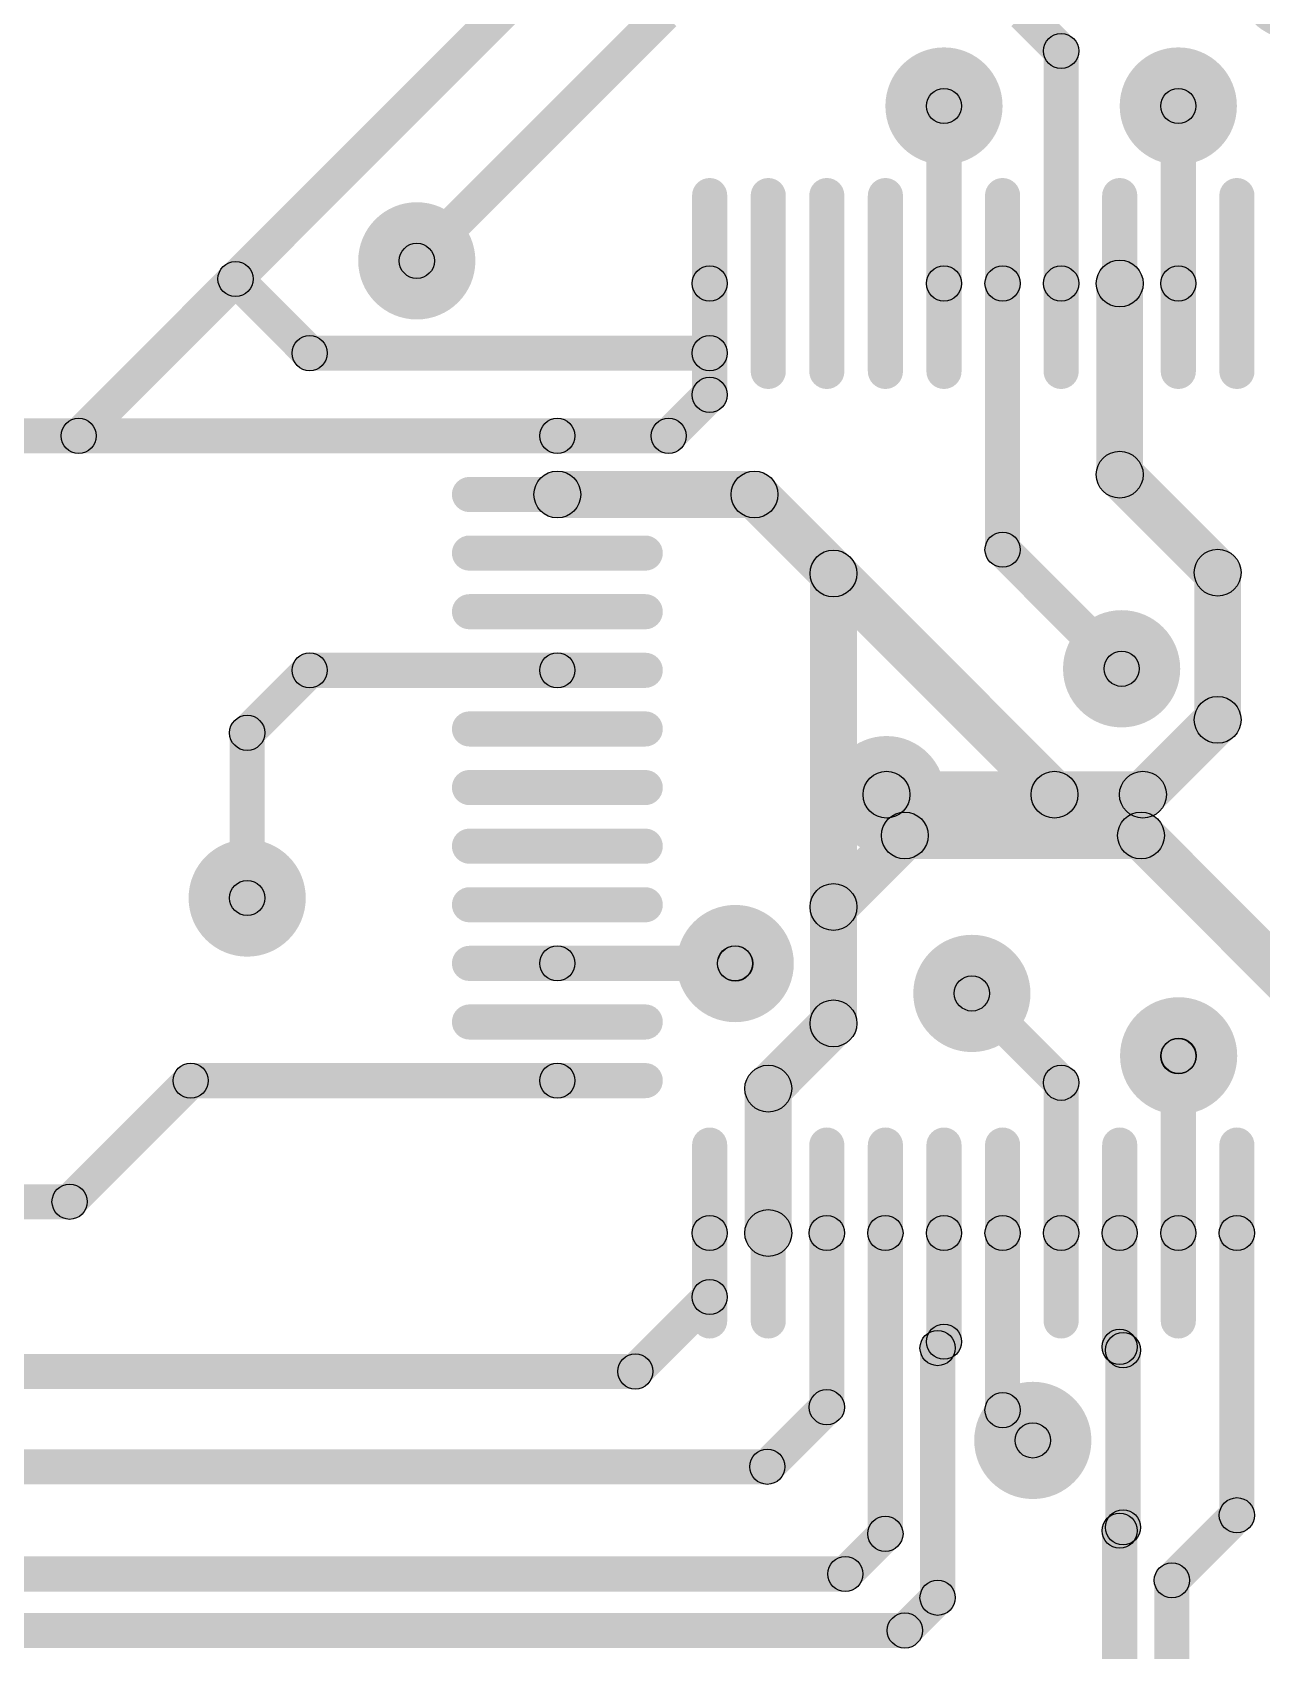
# Model space of a CAD drawing. Header units: millimetres. Extents: x 0 to 3.58, y 0 to 2.95.
# Drawn here: x 1.664 to 2.077, y 1.224 to 1.767 of the extents above; entities that cross this region are included whole.
import ezdxf

# ---------------------------------------------------------------- set-up
doc = ezdxf.new("R2010")
doc.units = ezdxf.units.MM
doc.header["$MEASUREMENT"] = 0
doc.layers.add('BottomLayer', color=5, linetype='Continuous')
doc.layers.add('ViaHoleLayer', color=16, linetype='Continuous')

# ---------------------------------------------------------------- blocks, each defined once
blk = doc.blocks.new('LQFP_48_N_B_53')
at = {"layer": 'BottomLayer'}
h = blk.add_hatch(color=5, dxfattribs=at)
edge = h.paths.add_edge_path()
edge.add_arc((-0.10827, 0.12992), 0.00591, 180, 360)
edge.add_line((-0.10236, 0.12992), (-0.10236, 0.18898))
edge.add_arc((-0.10827, 0.18898), 0.00591, 0, 180)
edge.add_line((-0.11417, 0.18898), (-0.11417, 0.12992))
h = blk.add_hatch(color=5, dxfattribs=at)
edge = h.paths.add_edge_path()
edge.add_arc((-0.08858, 0.12992), 0.00591, 180, 360)
edge.add_line((-0.08268, 0.12992), (-0.08268, 0.18898))
edge.add_arc((-0.08858, 0.18898), 0.00591, 0, 180)
edge.add_line((-0.09449, 0.18898), (-0.09449, 0.12992))
h = blk.add_hatch(color=5, dxfattribs=at)
edge = h.paths.add_edge_path()
edge.add_arc((-0.0689, 0.12992), 0.00591, 180, 360)
edge.add_line((-0.06299, 0.12992), (-0.06299, 0.18898))
edge.add_arc((-0.0689, 0.18898), 0.00591, 0, 180)
edge.add_line((-0.0748, 0.18898), (-0.0748, 0.12992))
h = blk.add_hatch(color=5, dxfattribs=at)
edge = h.paths.add_edge_path()
edge.add_arc((-0.04921, 0.12992), 0.00591, 180, 360)
edge.add_line((-0.04331, 0.12992), (-0.04331, 0.18898))
edge.add_arc((-0.04921, 0.18898), 0.00591, 0, 180)
edge.add_line((-0.05512, 0.18898), (-0.05512, 0.12992))
h = blk.add_hatch(color=5, dxfattribs=at)
edge = h.paths.add_edge_path()
edge.add_arc((-0.02953, 0.12992), 0.00591, 180, 360)
edge.add_line((-0.02362, 0.12992), (-0.02362, 0.18898))
edge.add_arc((-0.02953, 0.18898), 0.00591, 0, 180)
edge.add_line((-0.03543, 0.18898), (-0.03543, 0.12992))
h = blk.add_hatch(color=5, dxfattribs=at)
edge = h.paths.add_edge_path()
edge.add_arc((-0.00984, 0.12992), 0.00591, 180, 360)
edge.add_line((-0.00394, 0.12992), (-0.00394, 0.18898))
edge.add_arc((-0.00984, 0.18898), 0.00591, 0, 180)
edge.add_line((-0.01575, 0.18898), (-0.01575, 0.12992))
h = blk.add_hatch(color=5, dxfattribs=at)
edge = h.paths.add_edge_path()
edge.add_arc((0.00984, 0.12992), 0.00591, 180, 360)
edge.add_line((0.01575, 0.12992), (0.01575, 0.18898))
edge.add_arc((0.00984, 0.18898), 0.00591, 0, 180)
edge.add_line((0.00394, 0.18898), (0.00394, 0.12992))
h = blk.add_hatch(color=5, dxfattribs=at)
edge = h.paths.add_edge_path()
edge.add_arc((0.02953, 0.12992), 0.00591, 180, 360)
edge.add_line((0.03543, 0.12992), (0.03543, 0.18898))
edge.add_arc((0.02953, 0.18898), 0.00591, 0, 180)
edge.add_line((0.02362, 0.18898), (0.02362, 0.12992))
h = blk.add_hatch(color=5, dxfattribs=at)
edge = h.paths.add_edge_path()
edge.add_arc((0.04921, 0.12992), 0.00591, 180, 360)
edge.add_line((0.05512, 0.12992), (0.05512, 0.18898))
edge.add_arc((0.04921, 0.18898), 0.00591, 0, 180)
edge.add_line((0.04331, 0.18898), (0.04331, 0.12992))
h = blk.add_hatch(color=5, dxfattribs=at)
edge = h.paths.add_edge_path()
edge.add_arc((0.0689, 0.12992), 0.00591, 180, 360)
edge.add_line((0.0748, 0.12992), (0.0748, 0.18898))
edge.add_arc((0.0689, 0.18898), 0.00591, 0, 180)
edge.add_line((0.06299, 0.18898), (0.06299, 0.12992))
h = blk.add_hatch(color=5, dxfattribs=at)
edge = h.paths.add_edge_path()
edge.add_arc((0.08858, 0.12992), 0.00591, 180, 360)
edge.add_line((0.09449, 0.12992), (0.09449, 0.18898))
edge.add_arc((0.08858, 0.18898), 0.00591, 0, 180)
edge.add_line((0.08268, 0.18898), (0.08268, 0.12992))
h = blk.add_hatch(color=5, dxfattribs=at)
edge = h.paths.add_edge_path()
edge.add_arc((0.10827, 0.12992), 0.00591, 180, 360)
edge.add_line((0.11417, 0.12992), (0.11417, 0.18898))
edge.add_arc((0.10827, 0.18898), 0.00591, 0, 180)
edge.add_line((0.10236, 0.18898), (0.10236, 0.12992))
h = blk.add_hatch(color=5, dxfattribs=at)
edge = h.paths.add_edge_path()
edge.add_arc((-0.18897, 0.10827), 0.00591, 90, 270)
edge.add_line((-0.18897, 0.10236), (-0.12992, 0.10236))
edge.add_arc((-0.12992, 0.10827), 0.00591, 270, 450)
edge.add_line((-0.12992, 0.11417), (-0.18897, 0.11417))
h = blk.add_hatch(color=5, dxfattribs=at)
edge = h.paths.add_edge_path()
edge.add_arc((0.12992, 0.10827), 0.00591, 90, 270)
edge.add_line((0.12992, 0.10236), (0.18898, 0.10236))
edge.add_arc((0.18898, 0.10827), 0.00591, 270, 450)
edge.add_line((0.18898, 0.11417), (0.12992, 0.11417))
h = blk.add_hatch(color=5, dxfattribs=at)
edge = h.paths.add_edge_path()
edge.add_arc((-0.18897, 0.08858), 0.00591, 90, 270)
edge.add_line((-0.18897, 0.08268), (-0.12992, 0.08268))
edge.add_arc((-0.12992, 0.08858), 0.00591, 270, 450)
edge.add_line((-0.12992, 0.09449), (-0.18897, 0.09449))
h = blk.add_hatch(color=5, dxfattribs=at)
edge = h.paths.add_edge_path()
edge.add_arc((0.12992, 0.08858), 0.00591, 90, 270)
edge.add_line((0.12992, 0.08268), (0.18898, 0.08268))
edge.add_arc((0.18898, 0.08858), 0.00591, 270, 450)
edge.add_line((0.18898, 0.09449), (0.12992, 0.09449))
h = blk.add_hatch(color=5, dxfattribs=at)
edge = h.paths.add_edge_path()
edge.add_arc((-0.18897, 0.0689), 0.00591, 90, 270)
edge.add_line((-0.18897, 0.06299), (-0.12992, 0.06299))
edge.add_arc((-0.12992, 0.0689), 0.00591, 270, 450)
edge.add_line((-0.12992, 0.0748), (-0.18897, 0.0748))
h = blk.add_hatch(color=5, dxfattribs=at)
edge = h.paths.add_edge_path()
edge.add_arc((0.12992, 0.0689), 0.00591, 90, 270)
edge.add_line((0.12992, 0.06299), (0.18898, 0.06299))
edge.add_arc((0.18898, 0.0689), 0.00591, 270, 450)
edge.add_line((0.18898, 0.0748), (0.12992, 0.0748))
h = blk.add_hatch(color=5, dxfattribs=at)
edge = h.paths.add_edge_path()
edge.add_arc((-0.18897, 0.04921), 0.00591, 90, 270)
edge.add_line((-0.18897, 0.04331), (-0.12992, 0.04331))
edge.add_arc((-0.12992, 0.04921), 0.00591, 270, 450)
edge.add_line((-0.12992, 0.05512), (-0.18897, 0.05512))
h = blk.add_hatch(color=5, dxfattribs=at)
edge = h.paths.add_edge_path()
edge.add_arc((0.12992, 0.04921), 0.00591, 90, 270)
edge.add_line((0.12992, 0.04331), (0.18898, 0.04331))
edge.add_arc((0.18898, 0.04921), 0.00591, 270, 450)
edge.add_line((0.18898, 0.05512), (0.12992, 0.05512))
h = blk.add_hatch(color=5, dxfattribs=at)
edge = h.paths.add_edge_path()
edge.add_arc((-0.18897, 0.02953), 0.00591, 90, 270)
edge.add_line((-0.18897, 0.02362), (-0.12992, 0.02362))
edge.add_arc((-0.12992, 0.02953), 0.00591, 270, 450)
edge.add_line((-0.12992, 0.03543), (-0.18897, 0.03543))
h = blk.add_hatch(color=5, dxfattribs=at)
edge = h.paths.add_edge_path()
edge.add_arc((0.12992, 0.02953), 0.00591, 90, 270)
edge.add_line((0.12992, 0.02362), (0.18898, 0.02362))
edge.add_arc((0.18898, 0.02953), 0.00591, 270, 450)
edge.add_line((0.18898, 0.03543), (0.12992, 0.03543))
h = blk.add_hatch(color=5, dxfattribs=at)
edge = h.paths.add_edge_path()
edge.add_arc((-0.18897, 0.00984), 0.00591, 90, 270)
edge.add_line((-0.18897, 0.00394), (-0.12992, 0.00394))
edge.add_arc((-0.12992, 0.00984), 0.00591, 270, 450)
edge.add_line((-0.12992, 0.01575), (-0.18897, 0.01575))
h = blk.add_hatch(color=5, dxfattribs=at)
edge = h.paths.add_edge_path()
edge.add_arc((0.12992, 0.00984), 0.00591, 90, 270)
edge.add_line((0.12992, 0.00394), (0.18898, 0.00394))
edge.add_arc((0.18898, 0.00984), 0.00591, 270, 450)
edge.add_line((0.18898, 0.01575), (0.12992, 0.01575))
h = blk.add_hatch(color=5, dxfattribs=at)
edge = h.paths.add_edge_path()
edge.add_arc((-0.18897, -0.00984), 0.00591, 90, 270)
edge.add_line((-0.18897, -0.01575), (-0.12992, -0.01575))
edge.add_arc((-0.12992, -0.00984), 0.00591, 270, 450)
edge.add_line((-0.12992, -0.00394), (-0.18897, -0.00394))
h = blk.add_hatch(color=5, dxfattribs=at)
edge = h.paths.add_edge_path()
edge.add_arc((0.12992, -0.00984), 0.00591, 90, 270)
edge.add_line((0.12992, -0.01575), (0.18898, -0.01575))
edge.add_arc((0.18898, -0.00984), 0.00591, 270, 450)
edge.add_line((0.18898, -0.00394), (0.12992, -0.00394))
h = blk.add_hatch(color=5, dxfattribs=at)
edge = h.paths.add_edge_path()
edge.add_arc((-0.18897, -0.02953), 0.00591, 90, 270)
edge.add_line((-0.18897, -0.03543), (-0.12992, -0.03543))
edge.add_arc((-0.12992, -0.02953), 0.00591, 270, 450)
edge.add_line((-0.12992, -0.02362), (-0.18897, -0.02362))
h = blk.add_hatch(color=5, dxfattribs=at)
edge = h.paths.add_edge_path()
edge.add_arc((0.12992, -0.02953), 0.00591, 90, 270)
edge.add_line((0.12992, -0.03543), (0.18898, -0.03543))
edge.add_arc((0.18898, -0.02953), 0.00591, 270, 450)
edge.add_line((0.18898, -0.02362), (0.12992, -0.02362))
h = blk.add_hatch(color=5, dxfattribs=at)
edge = h.paths.add_edge_path()
edge.add_arc((-0.18897, -0.04921), 0.00591, 90, 270)
edge.add_line((-0.18897, -0.05512), (-0.12992, -0.05512))
edge.add_arc((-0.12992, -0.04921), 0.00591, 270, 450)
edge.add_line((-0.12992, -0.04331), (-0.18897, -0.04331))
h = blk.add_hatch(color=5, dxfattribs=at)
edge = h.paths.add_edge_path()
edge.add_arc((0.12992, -0.04921), 0.00591, 90, 270)
edge.add_line((0.12992, -0.05512), (0.18898, -0.05512))
edge.add_arc((0.18898, -0.04921), 0.00591, 270, 450)
edge.add_line((0.18898, -0.04331), (0.12992, -0.04331))
h = blk.add_hatch(color=5, dxfattribs=at)
edge = h.paths.add_edge_path()
edge.add_arc((-0.18897, -0.0689), 0.00591, 90, 270)
edge.add_line((-0.18897, -0.0748), (-0.12992, -0.0748))
edge.add_arc((-0.12992, -0.0689), 0.00591, 270, 450)
edge.add_line((-0.12992, -0.06299), (-0.18897, -0.06299))
h = blk.add_hatch(color=5, dxfattribs=at)
edge = h.paths.add_edge_path()
edge.add_arc((0.12992, -0.0689), 0.00591, 90, 270)
edge.add_line((0.12992, -0.0748), (0.18898, -0.0748))
edge.add_arc((0.18898, -0.0689), 0.00591, 270, 450)
edge.add_line((0.18898, -0.06299), (0.12992, -0.06299))
h = blk.add_hatch(color=5, dxfattribs=at)
edge = h.paths.add_edge_path()
edge.add_arc((-0.18897, -0.08858), 0.00591, 90, 270)
edge.add_line((-0.18897, -0.09449), (-0.12992, -0.09449))
edge.add_arc((-0.12992, -0.08858), 0.00591, 270, 450)
edge.add_line((-0.12992, -0.08268), (-0.18897, -0.08268))
h = blk.add_hatch(color=5, dxfattribs=at)
edge = h.paths.add_edge_path()
edge.add_arc((0.12992, -0.08858), 0.00591, 90, 270)
edge.add_line((0.12992, -0.09449), (0.18898, -0.09449))
edge.add_arc((0.18898, -0.08858), 0.00591, 270, 450)
edge.add_line((0.18898, -0.08268), (0.12992, -0.08268))
h = blk.add_hatch(color=5, dxfattribs=at)
edge = h.paths.add_edge_path()
edge.add_arc((-0.18897, -0.10827), 0.00591, 90, 270)
edge.add_line((-0.18897, -0.11417), (-0.12992, -0.11417))
edge.add_arc((-0.12992, -0.10827), 0.00591, 270, 450)
edge.add_line((-0.12992, -0.10236), (-0.18897, -0.10236))
h = blk.add_hatch(color=5, dxfattribs=at)
edge = h.paths.add_edge_path()
edge.add_arc((0.12992, -0.10827), 0.00591, 90, 270)
edge.add_line((0.12992, -0.11417), (0.18898, -0.11417))
edge.add_arc((0.18898, -0.10827), 0.00591, 270, 450)
edge.add_line((0.18898, -0.10236), (0.12992, -0.10236))
h = blk.add_hatch(color=5, dxfattribs=at)
edge = h.paths.add_edge_path()
edge.add_arc((-0.10827, -0.18898), 0.00591, 180, 360)
edge.add_line((-0.10236, -0.18898), (-0.10236, -0.12992))
edge.add_arc((-0.10827, -0.12992), 0.00591, 0, 180)
edge.add_line((-0.11417, -0.12992), (-0.11417, -0.18898))
h = blk.add_hatch(color=5, dxfattribs=at)
edge = h.paths.add_edge_path()
edge.add_arc((-0.08858, -0.18898), 0.00591, 180, 360)
edge.add_line((-0.08268, -0.18898), (-0.08268, -0.12992))
edge.add_arc((-0.08858, -0.12992), 0.00591, 0, 180)
edge.add_line((-0.09449, -0.12992), (-0.09449, -0.18898))
h = blk.add_hatch(color=5, dxfattribs=at)
edge = h.paths.add_edge_path()
edge.add_arc((-0.0689, -0.18898), 0.00591, 180, 360)
edge.add_line((-0.06299, -0.18898), (-0.06299, -0.12992))
edge.add_arc((-0.0689, -0.12992), 0.00591, 0, 180)
edge.add_line((-0.0748, -0.12992), (-0.0748, -0.18898))
h = blk.add_hatch(color=5, dxfattribs=at)
edge = h.paths.add_edge_path()
edge.add_arc((-0.04921, -0.18898), 0.00591, 180, 360)
edge.add_line((-0.04331, -0.18898), (-0.04331, -0.12992))
edge.add_arc((-0.04921, -0.12992), 0.00591, 0, 180)
edge.add_line((-0.05512, -0.12992), (-0.05512, -0.18898))
h = blk.add_hatch(color=5, dxfattribs=at)
edge = h.paths.add_edge_path()
edge.add_arc((-0.02953, -0.18898), 0.00591, 180, 360)
edge.add_line((-0.02362, -0.18898), (-0.02362, -0.12992))
edge.add_arc((-0.02953, -0.12992), 0.00591, 0, 180)
edge.add_line((-0.03543, -0.12992), (-0.03543, -0.18898))
h = blk.add_hatch(color=5, dxfattribs=at)
edge = h.paths.add_edge_path()
edge.add_arc((-0.00984, -0.18898), 0.00591, 180, 360)
edge.add_line((-0.00394, -0.18898), (-0.00394, -0.12992))
edge.add_arc((-0.00984, -0.12992), 0.00591, 0, 180)
edge.add_line((-0.01575, -0.12992), (-0.01575, -0.18898))
h = blk.add_hatch(color=5, dxfattribs=at)
edge = h.paths.add_edge_path()
edge.add_arc((0.00984, -0.18898), 0.00591, 180, 360)
edge.add_line((0.01575, -0.18898), (0.01575, -0.12992))
edge.add_arc((0.00984, -0.12992), 0.00591, 0, 180)
edge.add_line((0.00394, -0.12992), (0.00394, -0.18898))
h = blk.add_hatch(color=5, dxfattribs=at)
edge = h.paths.add_edge_path()
edge.add_arc((0.02953, -0.18898), 0.00591, 180, 360)
edge.add_line((0.03543, -0.18898), (0.03543, -0.12992))
edge.add_arc((0.02953, -0.12992), 0.00591, 0, 180)
edge.add_line((0.02362, -0.12992), (0.02362, -0.18898))
h = blk.add_hatch(color=5, dxfattribs=at)
edge = h.paths.add_edge_path()
edge.add_arc((0.04921, -0.18898), 0.00591, 180, 360)
edge.add_line((0.05512, -0.18898), (0.05512, -0.12992))
edge.add_arc((0.04921, -0.12992), 0.00591, 0, 180)
edge.add_line((0.04331, -0.12992), (0.04331, -0.18898))
h = blk.add_hatch(color=5, dxfattribs=at)
edge = h.paths.add_edge_path()
edge.add_arc((0.0689, -0.18898), 0.00591, 180, 360)
edge.add_line((0.0748, -0.18898), (0.0748, -0.12992))
edge.add_arc((0.0689, -0.12992), 0.00591, 0, 180)
edge.add_line((0.06299, -0.12992), (0.06299, -0.18898))
h = blk.add_hatch(color=5, dxfattribs=at)
edge = h.paths.add_edge_path()
edge.add_arc((0.08858, -0.18898), 0.00591, 180, 360)
edge.add_line((0.09449, -0.18898), (0.09449, -0.12992))
edge.add_arc((0.08858, -0.12992), 0.00591, 0, 180)
edge.add_line((0.08268, -0.12992), (0.08268, -0.18898))
h = blk.add_hatch(color=5, dxfattribs=at)
edge = h.paths.add_edge_path()
edge.add_arc((0.10827, -0.18898), 0.00591, 180, 360)
edge.add_line((0.11417, -0.18898), (0.11417, -0.12992))
edge.add_arc((0.10827, -0.12992), 0.00591, 0, 180)
edge.add_line((0.10236, -0.12992), (0.10236, -0.18898))

msp = doc.modelspace()

# ---------------------------------------------------------------- hatches: boundary and pattern name
at = {"layer": 'BottomLayer'}
for points in [[(1.73658, 1.68041), (1.72823, 1.68876), (1.85232, 1.81285), (1.86067, 1.80449)], [(1.7975, 1.68649), (1.78915, 1.69485), (1.87215, 1.77785), (1.8805, 1.76949)], [(1.99315, 1.76949), (2.0015, 1.77785), (2.01402, 1.76532), (2.00567, 1.75697)], [(2.01575, 1.68307), (2.00394, 1.68307), (2.00394, 1.76115), (2.01575, 1.76115)], [(1.97638, 1.68307), (1.96457, 1.68307), (1.96457, 1.74267), (1.97638, 1.74267)], [(2.05512, 1.68307), (2.04331, 1.68307), (2.04331, 1.74267), (2.05512, 1.74267)], [(1.68389, 1.62771), (1.67554, 1.63607), (1.72823, 1.68876), (1.73658, 1.68041)], [(1.72823, 1.68041), (1.73658, 1.68876), (1.7615, 1.66385), (1.75315, 1.65549)], [(1.89764, 1.65967), (1.88583, 1.65967), (1.88583, 1.68307), (1.89764, 1.68307)], [(1.99606, 1.59367), (1.98425, 1.59367), (1.98425, 1.68307), (1.99606, 1.68307)], [(2.0374, 1.61887), (2.02165, 1.61887), (2.02165, 1.68307), (2.0374, 1.68307)], [(1.75732, 1.65376), (1.75732, 1.66557), (1.89173, 1.66557), (1.89173, 1.65376)], [(1.89764, 1.64567), (1.88583, 1.64567), (1.88583, 1.65967), (1.89764, 1.65967)], [(1.88213, 1.62771), (1.87378, 1.63607), (1.88756, 1.64985), (1.89591, 1.64149)], [(1.49254, 1.62598), (1.49254, 1.63779), (1.67971, 1.63779), (1.67971, 1.62598)], [(1.67971, 1.62598), (1.67971, 1.63779), (1.84055, 1.63779), (1.84055, 1.62598)], [(1.84055, 1.62598), (1.84055, 1.63779), (1.87795, 1.63779), (1.87795, 1.62598)], [(1.84055, 1.60433), (1.84055, 1.62008), (1.90679, 1.62008), (1.90679, 1.60433)], [(2.02396, 1.6133), (2.0351, 1.62444), (2.06801, 1.59152), (2.05688, 1.58039)], [(1.90122, 1.60664), (1.91236, 1.61777), (1.93889, 1.59124), (1.92776, 1.5801)], [(1.98598, 1.58949), (1.99433, 1.59785), (2.03433, 1.55785), (2.02598, 1.54949)], [(1.92776, 1.5801), (1.93889, 1.59124), (2.01317, 1.51695), (2.00204, 1.50582)], [(1.9412, 1.47367), (1.92545, 1.47367), (1.92545, 1.58567), (1.9412, 1.58567)], [(2.07032, 1.53651), (2.05457, 1.53651), (2.05457, 1.58595), (2.07032, 1.58595)], [(1.7405, 1.52797), (1.73215, 1.53632), (1.75315, 1.55732), (1.7615, 1.54897)], [(1.75732, 1.54724), (1.75732, 1.55905), (1.84055, 1.55905), (1.84055, 1.54724)], [(2.04289, 1.50582), (2.03176, 1.51695), (2.05688, 1.54207), (2.06801, 1.53094)], [(1.74223, 1.47667), (1.73042, 1.47667), (1.73042, 1.53215), (1.74223, 1.53215)], [(1.95114, 1.50351), (1.95114, 1.51926), (2.00761, 1.51926), (2.00761, 1.50351)], [(2.00761, 1.50351), (2.00761, 1.51926), (2.03732, 1.51926), (2.03732, 1.50351)], [(1.95732, 1.4898), (1.95732, 1.50554), (2.03669, 1.50554), (2.03669, 1.4898)], [(1.93889, 1.4681), (1.92776, 1.47924), (1.95176, 1.50324), (1.96289, 1.4921)], [(2.03112, 1.4921), (2.04226, 1.50324), (2.10507, 1.44042), (2.09394, 1.42929)], [(1.9412, 1.43457), (1.92545, 1.43457), (1.92545, 1.47367), (1.9412, 1.47367)], [(1.84055, 1.44882), (1.84055, 1.46063), (1.90027, 1.46063), (1.90027, 1.44882)], [(1.89609, 1.45055), (1.90444, 1.4589), (1.9045, 1.45885), (1.89615, 1.45049)], [(1.97567, 1.44045), (1.98402, 1.4488), (2.01402, 1.4188), (2.00567, 1.41045)], [(1.91699, 1.4071), (1.90585, 1.41824), (1.92776, 1.44014), (1.93889, 1.42901)], [(2.05339, 1.41939), (2.04504, 1.42774), (2.04515, 1.42785), (2.0535, 1.41949)], [(1.68081, 1.37049), (1.67246, 1.37885), (1.71315, 1.41953), (1.7215, 1.41118)], [(1.71732, 1.40945), (1.71732, 1.42126), (1.84055, 1.42126), (1.84055, 1.40945)], [(2.05512, 1.36417), (2.04331, 1.36417), (2.04331, 1.42356), (2.05512, 1.42356)], [(2.01575, 1.36417), (2.00394, 1.36417), (2.00394, 1.41463), (2.01575, 1.41463)], [(1.91929, 1.36417), (1.90354, 1.36417), (1.90354, 1.41267), (1.91929, 1.41267)], [(1.33832, 1.36876), (1.33832, 1.38057), (1.67664, 1.38057), (1.67664, 1.36876)], [(1.89764, 1.34267), (1.88583, 1.34267), (1.88583, 1.36417), (1.89764, 1.36417)], [(1.93701, 1.30567), (1.9252, 1.30567), (1.9252, 1.36417), (1.93701, 1.36417)], [(1.95669, 1.26314), (1.94488, 1.26314), (1.94488, 1.36417), (1.95669, 1.36417)], [(1.97638, 1.32767), (1.96457, 1.32767), (1.96457, 1.36417), (1.97638, 1.36417)], [(1.99606, 1.30467), (1.98425, 1.30467), (1.98425, 1.36417), (1.99606, 1.36417)], [(2.03543, 1.32593), (2.02362, 1.32593), (2.02362, 1.36417), (2.03543, 1.36417)], [(2.0748, 1.26938), (2.06299, 1.26938), (2.06299, 1.36417), (2.0748, 1.36417)], [(1.87091, 1.31349), (1.86256, 1.32185), (1.88756, 1.34685), (1.89591, 1.33849)], [(1.9725, 1.32134), (1.96415, 1.32969), (1.9663, 1.33185), (1.97465, 1.32349)], [(2.02535, 1.32176), (2.0337, 1.33011), (2.03481, 1.329), (2.02646, 1.32065)], [(1.40932, 1.31176), (1.40932, 1.32357), (1.86673, 1.32357), (1.86673, 1.31176)], [(1.97423, 1.24167), (1.96242, 1.24167), (1.96242, 1.32552), (1.97423, 1.32552)], [(2.03654, 1.2653), (2.02473, 1.2653), (2.02473, 1.32482), (2.03654, 1.32482)], [(1.91528, 1.28149), (1.90693, 1.28985), (1.92693, 1.30985), (1.93528, 1.30149)], [(1.98598, 1.30049), (1.99433, 1.30885), (2.0045, 1.29868), (1.99615, 1.29033)], [(1.43832, 1.27976), (1.43832, 1.29157), (1.9111, 1.29157), (1.9111, 1.27976)], [(2.05122, 1.24335), (2.04287, 1.2517), (2.06472, 1.27355), (2.07307, 1.2652)], [(1.9415, 1.24549), (1.93315, 1.25385), (1.94661, 1.26731), (1.95496, 1.25896)], [(2.0337, 1.26001), (2.02535, 1.26837), (2.02646, 1.26948), (2.03481, 1.26112)], [(2.03543, 1.21715), (2.02362, 1.21715), (2.02362, 1.26419), (2.03543, 1.26419)], [(0.83132, 1.24376), (0.83132, 1.25557), (1.93732, 1.25557), (1.93732, 1.24376)], [(1.9615, 1.22649), (1.95315, 1.23485), (1.96415, 1.24585), (1.9725, 1.23749)], [(2.05295, 1.08658), (2.04114, 1.08658), (2.04114, 1.24753), (2.05295, 1.24753)], [(0.97569, 1.22476), (0.97569, 1.23657), (1.95732, 1.23657), (1.95732, 1.22476)]]:
    msp.add_hatch(color=5, dxfattribs=at).paths.add_polyline_path(points)
h = msp.add_hatch(color=5, dxfattribs=at)
edge = h.paths.add_edge_path()
edge.add_arc((2.08832, 1.78467), 0.01969, 0, 360)
h = msp.add_hatch(color=5, dxfattribs=at)
edge = h.paths.add_edge_path()
edge.add_arc((2.00984, 1.76115), 0.00591, 0, 360)
h = msp.add_hatch(color=5, dxfattribs=at)
edge = h.paths.add_edge_path()
edge.add_arc((2.00984, 1.76115), 0.00591, 0, 360)
h = msp.add_hatch(color=5, dxfattribs=at)
edge = h.paths.add_edge_path()
edge.add_arc((1.97047, 1.74267), 0.01969, 0, 360)
h = msp.add_hatch(color=5, dxfattribs=at)
edge = h.paths.add_edge_path()
edge.add_arc((2.04921, 1.74267), 0.01969, 0, 360)
h = msp.add_hatch(color=5, dxfattribs=at)
edge = h.paths.add_edge_path()
edge.add_arc((1.97047, 1.74267), 0.00591, 0, 360)
h = msp.add_hatch(color=5, dxfattribs=at)
edge = h.paths.add_edge_path()
edge.add_arc((2.04921, 1.74267), 0.00591, 0, 360)
h = msp.add_hatch(color=5, dxfattribs=at)
edge = h.paths.add_edge_path()
edge.add_arc((1.79332, 1.69067), 0.01969, 0, 360)
h = msp.add_hatch(color=5, dxfattribs=at)
edge = h.paths.add_edge_path()
edge.add_arc((1.79332, 1.69067), 0.00591, 0, 360)
h = msp.add_hatch(color=5, dxfattribs=at)
edge = h.paths.add_edge_path()
edge.add_arc((1.73241, 1.68458), 0.00591, 0, 360)
h = msp.add_hatch(color=5, dxfattribs=at)
edge = h.paths.add_edge_path()
edge.add_arc((1.73241, 1.68458), 0.00591, 0, 360)
h = msp.add_hatch(color=5, dxfattribs=at)
edge = h.paths.add_edge_path()
edge.add_arc((1.73241, 1.68458), 0.00591, 0, 360)
h = msp.add_hatch(color=5, dxfattribs=at)
edge = h.paths.add_edge_path()
edge.add_arc((2.02953, 1.68307), 0.00787, 0, 360)
h = msp.add_hatch(color=5, dxfattribs=at)
edge = h.paths.add_edge_path()
edge.add_arc((1.89173, 1.68307), 0.00591, 0, 360)
h = msp.add_hatch(color=5, dxfattribs=at)
edge = h.paths.add_edge_path()
edge.add_arc((1.97047, 1.68307), 0.00591, 0, 360)
h = msp.add_hatch(color=5, dxfattribs=at)
edge = h.paths.add_edge_path()
edge.add_arc((1.99016, 1.68307), 0.00591, 0, 360)
h = msp.add_hatch(color=5, dxfattribs=at)
edge = h.paths.add_edge_path()
edge.add_arc((2.00984, 1.68307), 0.00591, 0, 360)
h = msp.add_hatch(color=5, dxfattribs=at)
edge = h.paths.add_edge_path()
edge.add_arc((2.04921, 1.68307), 0.00591, 0, 360)
h = msp.add_hatch(color=5, dxfattribs=at)
edge = h.paths.add_edge_path()
edge.add_arc((1.75732, 1.65967), 0.00591, 0, 360)
h = msp.add_hatch(color=5, dxfattribs=at)
edge = h.paths.add_edge_path()
edge.add_arc((1.75732, 1.65967), 0.00591, 0, 360)
h = msp.add_hatch(color=5, dxfattribs=at)
edge = h.paths.add_edge_path()
edge.add_arc((1.89173, 1.65967), 0.00591, 0, 360)
h = msp.add_hatch(color=5, dxfattribs=at)
edge = h.paths.add_edge_path()
edge.add_arc((1.89173, 1.65967), 0.00591, 0, 360)
h = msp.add_hatch(color=5, dxfattribs=at)
edge = h.paths.add_edge_path()
edge.add_arc((1.89173, 1.65967), 0.00591, 0, 360)
h = msp.add_hatch(color=5, dxfattribs=at)
edge = h.paths.add_edge_path()
edge.add_arc((1.89173, 1.64567), 0.00591, 0, 360)
h = msp.add_hatch(color=5, dxfattribs=at)
edge = h.paths.add_edge_path()
edge.add_arc((1.89173, 1.64567), 0.00591, 0, 360)
h = msp.add_hatch(color=5, dxfattribs=at)
edge = h.paths.add_edge_path()
edge.add_arc((1.67971, 1.63189), 0.00591, 0, 360)
h = msp.add_hatch(color=5, dxfattribs=at)
edge = h.paths.add_edge_path()
edge.add_arc((1.67971, 1.63189), 0.00591, 0, 360)
h = msp.add_hatch(color=5, dxfattribs=at)
edge = h.paths.add_edge_path()
edge.add_arc((1.67971, 1.63189), 0.00591, 0, 360)
h = msp.add_hatch(color=5, dxfattribs=at)
edge = h.paths.add_edge_path()
edge.add_arc((1.84055, 1.63189), 0.00591, 0, 360)
h = msp.add_hatch(color=5, dxfattribs=at)
edge = h.paths.add_edge_path()
edge.add_arc((1.84055, 1.63189), 0.00591, 0, 360)
h = msp.add_hatch(color=5, dxfattribs=at)
edge = h.paths.add_edge_path()
edge.add_arc((1.87795, 1.63189), 0.00591, 0, 360)
h = msp.add_hatch(color=5, dxfattribs=at)
edge = h.paths.add_edge_path()
edge.add_arc((1.87795, 1.63189), 0.00591, 0, 360)
h = msp.add_hatch(color=5, dxfattribs=at)
edge = h.paths.add_edge_path()
edge.add_arc((2.02953, 1.61887), 0.00787, 0, 360)
h = msp.add_hatch(color=5, dxfattribs=at)
edge = h.paths.add_edge_path()
edge.add_arc((2.02953, 1.61887), 0.00787, 0, 360)
h = msp.add_hatch(color=5, dxfattribs=at)
edge = h.paths.add_edge_path()
edge.add_arc((1.84055, 1.6122), 0.00787, 0, 360)
h = msp.add_hatch(color=5, dxfattribs=at)
edge = h.paths.add_edge_path()
edge.add_arc((1.90679, 1.6122), 0.00787, 0, 360)
h = msp.add_hatch(color=5, dxfattribs=at)
edge = h.paths.add_edge_path()
edge.add_arc((1.90679, 1.6122), 0.00787, 0, 360)
h = msp.add_hatch(color=5, dxfattribs=at)
edge = h.paths.add_edge_path()
edge.add_arc((1.99016, 1.59367), 0.00591, 0, 360)
h = msp.add_hatch(color=5, dxfattribs=at)
edge = h.paths.add_edge_path()
edge.add_arc((1.99016, 1.59367), 0.00591, 0, 360)
h = msp.add_hatch(color=5, dxfattribs=at)
edge = h.paths.add_edge_path()
edge.add_arc((1.93332, 1.58567), 0.00787, 0, 360)
h = msp.add_hatch(color=5, dxfattribs=at)
edge = h.paths.add_edge_path()
edge.add_arc((1.93332, 1.58567), 0.00787, 0, 360)
h = msp.add_hatch(color=5, dxfattribs=at)
edge = h.paths.add_edge_path()
edge.add_arc((1.93332, 1.58567), 0.00787, 0, 360)
h = msp.add_hatch(color=5, dxfattribs=at)
edge = h.paths.add_edge_path()
edge.add_arc((2.06244, 1.58595), 0.00787, 0, 360)
h = msp.add_hatch(color=5, dxfattribs=at)
edge = h.paths.add_edge_path()
edge.add_arc((2.06244, 1.58595), 0.00787, 0, 360)
h = msp.add_hatch(color=5, dxfattribs=at)
edge = h.paths.add_edge_path()
edge.add_arc((2.03016, 1.55367), 0.01969, 0, 360)
h = msp.add_hatch(color=5, dxfattribs=at)
edge = h.paths.add_edge_path()
edge.add_arc((1.75732, 1.55315), 0.00591, 0, 360)
h = msp.add_hatch(color=5, dxfattribs=at)
edge = h.paths.add_edge_path()
edge.add_arc((1.75732, 1.55315), 0.00591, 0, 360)
h = msp.add_hatch(color=5, dxfattribs=at)
edge = h.paths.add_edge_path()
edge.add_arc((1.84055, 1.55315), 0.00591, 0, 360)
h = msp.add_hatch(color=5, dxfattribs=at)
edge = h.paths.add_edge_path()
edge.add_arc((2.03016, 1.55367), 0.00591, 0, 360)
h = msp.add_hatch(color=5, dxfattribs=at)
edge = h.paths.add_edge_path()
edge.add_arc((2.06244, 1.53651), 0.00787, 0, 360)
h = msp.add_hatch(color=5, dxfattribs=at)
edge = h.paths.add_edge_path()
edge.add_arc((2.06244, 1.53651), 0.00787, 0, 360)
h = msp.add_hatch(color=5, dxfattribs=at)
edge = h.paths.add_edge_path()
edge.add_arc((1.73632, 1.53215), 0.00591, 0, 360)
h = msp.add_hatch(color=5, dxfattribs=at)
edge = h.paths.add_edge_path()
edge.add_arc((1.73632, 1.53215), 0.00591, 0, 360)
h = msp.add_hatch(color=5, dxfattribs=at)
edge = h.paths.add_edge_path()
edge.add_arc((1.95114, 1.51139), 0.01969, 0, 360)
h = msp.add_hatch(color=5, dxfattribs=at)
edge = h.paths.add_edge_path()
edge.add_arc((1.95114, 1.51139), 0.00787, 0, 360)
h = msp.add_hatch(color=5, dxfattribs=at)
edge = h.paths.add_edge_path()
edge.add_arc((2.00761, 1.51139), 0.00787, 0, 360)
h = msp.add_hatch(color=5, dxfattribs=at)
edge = h.paths.add_edge_path()
edge.add_arc((2.00761, 1.51139), 0.00787, 0, 360)
h = msp.add_hatch(color=5, dxfattribs=at)
edge = h.paths.add_edge_path()
edge.add_arc((2.00761, 1.51139), 0.00787, 0, 360)
h = msp.add_hatch(color=5, dxfattribs=at)
edge = h.paths.add_edge_path()
edge.add_arc((2.03732, 1.51139), 0.00787, 0, 360)
h = msp.add_hatch(color=5, dxfattribs=at)
edge = h.paths.add_edge_path()
edge.add_arc((2.03732, 1.51139), 0.00787, 0, 360)
h = msp.add_hatch(color=5, dxfattribs=at)
edge = h.paths.add_edge_path()
edge.add_arc((1.95732, 1.49767), 0.00787, 0, 360)
h = msp.add_hatch(color=5, dxfattribs=at)
edge = h.paths.add_edge_path()
edge.add_arc((1.95732, 1.49767), 0.00787, 0, 360)
h = msp.add_hatch(color=5, dxfattribs=at)
edge = h.paths.add_edge_path()
edge.add_arc((2.03669, 1.49767), 0.00787, 0, 360)
h = msp.add_hatch(color=5, dxfattribs=at)
edge = h.paths.add_edge_path()
edge.add_arc((2.03669, 1.49767), 0.00787, 0, 360)
h = msp.add_hatch(color=5, dxfattribs=at)
edge = h.paths.add_edge_path()
edge.add_arc((1.73632, 1.47667), 0.01969, 0, 360)
h = msp.add_hatch(color=5, dxfattribs=at)
edge = h.paths.add_edge_path()
edge.add_arc((1.73632, 1.47667), 0.00591, 0, 360)
h = msp.add_hatch(color=5, dxfattribs=at)
edge = h.paths.add_edge_path()
edge.add_arc((1.93332, 1.47367), 0.00787, 0, 360)
h = msp.add_hatch(color=5, dxfattribs=at)
edge = h.paths.add_edge_path()
edge.add_arc((1.93332, 1.47367), 0.00787, 0, 360)
h = msp.add_hatch(color=5, dxfattribs=at)
edge = h.paths.add_edge_path()
edge.add_arc((1.93332, 1.47367), 0.00787, 0, 360)
h = msp.add_hatch(color=5, dxfattribs=at)
edge = h.paths.add_edge_path()
edge.add_arc((1.90032, 1.45467), 0.01969, 0, 360)
h = msp.add_hatch(color=5, dxfattribs=at)
edge = h.paths.add_edge_path()
edge.add_arc((1.97984, 1.44463), 0.01969, 0, 360)
h = msp.add_hatch(color=5, dxfattribs=at)
edge = h.paths.add_edge_path()
edge.add_arc((1.84055, 1.45472), 0.00591, 0, 360)
h = msp.add_hatch(color=5, dxfattribs=at)
edge = h.paths.add_edge_path()
edge.add_arc((1.90027, 1.45472), 0.00591, 0, 360)
h = msp.add_hatch(color=5, dxfattribs=at)
edge = h.paths.add_edge_path()
edge.add_arc((1.90027, 1.45472), 0.00591, 0, 360)
h = msp.add_hatch(color=5, dxfattribs=at)
edge = h.paths.add_edge_path()
edge.add_arc((1.90032, 1.45467), 0.00591, 0, 360)
h = msp.add_hatch(color=5, dxfattribs=at)
edge = h.paths.add_edge_path()
edge.add_arc((1.97984, 1.44463), 0.00591, 0, 360)
h = msp.add_hatch(color=5, dxfattribs=at)
edge = h.paths.add_edge_path()
edge.add_arc((1.93332, 1.43457), 0.00787, 0, 360)
h = msp.add_hatch(color=5, dxfattribs=at)
edge = h.paths.add_edge_path()
edge.add_arc((1.93332, 1.43457), 0.00787, 0, 360)
h = msp.add_hatch(color=5, dxfattribs=at)
edge = h.paths.add_edge_path()
edge.add_arc((2.04932, 1.42367), 0.01969, 0, 360)
h = msp.add_hatch(color=5, dxfattribs=at)
edge = h.paths.add_edge_path()
edge.add_arc((2.04921, 1.42356), 0.00591, 0, 360)
h = msp.add_hatch(color=5, dxfattribs=at)
edge = h.paths.add_edge_path()
edge.add_arc((2.04921, 1.42356), 0.00591, 0, 360)
h = msp.add_hatch(color=5, dxfattribs=at)
edge = h.paths.add_edge_path()
edge.add_arc((2.04932, 1.42367), 0.00591, 0, 360)
h = msp.add_hatch(color=5, dxfattribs=at)
edge = h.paths.add_edge_path()
edge.add_arc((1.71732, 1.41535), 0.00591, 0, 360)
h = msp.add_hatch(color=5, dxfattribs=at)
edge = h.paths.add_edge_path()
edge.add_arc((1.71732, 1.41535), 0.00591, 0, 360)
h = msp.add_hatch(color=5, dxfattribs=at)
edge = h.paths.add_edge_path()
edge.add_arc((1.84055, 1.41535), 0.00591, 0, 360)
h = msp.add_hatch(color=5, dxfattribs=at)
edge = h.paths.add_edge_path()
edge.add_arc((1.91142, 1.41267), 0.00787, 0, 360)
h = msp.add_hatch(color=5, dxfattribs=at)
edge = h.paths.add_edge_path()
edge.add_arc((1.91142, 1.41267), 0.00787, 0, 360)
h = msp.add_hatch(color=5, dxfattribs=at)
edge = h.paths.add_edge_path()
edge.add_arc((2.00984, 1.41463), 0.00591, 0, 360)
h = msp.add_hatch(color=5, dxfattribs=at)
edge = h.paths.add_edge_path()
edge.add_arc((2.00984, 1.41463), 0.00591, 0, 360)
h = msp.add_hatch(color=5, dxfattribs=at)
edge = h.paths.add_edge_path()
edge.add_arc((1.67664, 1.37467), 0.00591, 0, 360)
h = msp.add_hatch(color=5, dxfattribs=at)
edge = h.paths.add_edge_path()
edge.add_arc((1.67664, 1.37467), 0.00591, 0, 360)
h = msp.add_hatch(color=5, dxfattribs=at)
edge = h.paths.add_edge_path()
edge.add_arc((1.89173, 1.36417), 0.00591, 0, 360)
h = msp.add_hatch(color=5, dxfattribs=at)
edge = h.paths.add_edge_path()
edge.add_arc((1.91142, 1.36417), 0.00787, 0, 360)
h = msp.add_hatch(color=5, dxfattribs=at)
edge = h.paths.add_edge_path()
edge.add_arc((1.9311, 1.36417), 0.00591, 0, 360)
h = msp.add_hatch(color=5, dxfattribs=at)
edge = h.paths.add_edge_path()
edge.add_arc((1.95079, 1.36417), 0.00591, 0, 360)
h = msp.add_hatch(color=5, dxfattribs=at)
edge = h.paths.add_edge_path()
edge.add_arc((1.97047, 1.36417), 0.00591, 0, 360)
h = msp.add_hatch(color=5, dxfattribs=at)
edge = h.paths.add_edge_path()
edge.add_arc((1.99016, 1.36417), 0.00591, 0, 360)
h = msp.add_hatch(color=5, dxfattribs=at)
edge = h.paths.add_edge_path()
edge.add_arc((2.00984, 1.36417), 0.00591, 0, 360)
h = msp.add_hatch(color=5, dxfattribs=at)
edge = h.paths.add_edge_path()
edge.add_arc((2.02953, 1.36417), 0.00591, 0, 360)
h = msp.add_hatch(color=5, dxfattribs=at)
edge = h.paths.add_edge_path()
edge.add_arc((2.04921, 1.36417), 0.00591, 0, 360)
h = msp.add_hatch(color=5, dxfattribs=at)
edge = h.paths.add_edge_path()
edge.add_arc((2.0689, 1.36417), 0.00591, 0, 360)
h = msp.add_hatch(color=5, dxfattribs=at)
edge = h.paths.add_edge_path()
edge.add_arc((1.89173, 1.34267), 0.00591, 0, 360)
h = msp.add_hatch(color=5, dxfattribs=at)
edge = h.paths.add_edge_path()
edge.add_arc((1.89173, 1.34267), 0.00591, 0, 360)
h = msp.add_hatch(color=5, dxfattribs=at)
edge = h.paths.add_edge_path()
edge.add_arc((1.97047, 1.32767), 0.00591, 0, 360)
h = msp.add_hatch(color=5, dxfattribs=at)
edge = h.paths.add_edge_path()
edge.add_arc((1.97047, 1.32767), 0.00591, 0, 360)
h = msp.add_hatch(color=5, dxfattribs=at)
edge = h.paths.add_edge_path()
edge.add_arc((2.02953, 1.32593), 0.00591, 0, 360)
h = msp.add_hatch(color=5, dxfattribs=at)
edge = h.paths.add_edge_path()
edge.add_arc((2.02953, 1.32593), 0.00591, 0, 360)
h = msp.add_hatch(color=5, dxfattribs=at)
edge = h.paths.add_edge_path()
edge.add_arc((1.96832, 1.32552), 0.00591, 0, 360)
h = msp.add_hatch(color=5, dxfattribs=at)
edge = h.paths.add_edge_path()
edge.add_arc((1.96832, 1.32552), 0.00591, 0, 360)
h = msp.add_hatch(color=5, dxfattribs=at)
edge = h.paths.add_edge_path()
edge.add_arc((2.03064, 1.32482), 0.00591, 0, 360)
h = msp.add_hatch(color=5, dxfattribs=at)
edge = h.paths.add_edge_path()
edge.add_arc((2.03064, 1.32482), 0.00591, 0, 360)
h = msp.add_hatch(color=5, dxfattribs=at)
edge = h.paths.add_edge_path()
edge.add_arc((1.86673, 1.31767), 0.00591, 0, 360)
h = msp.add_hatch(color=5, dxfattribs=at)
edge = h.paths.add_edge_path()
edge.add_arc((1.86673, 1.31767), 0.00591, 0, 360)
h = msp.add_hatch(color=5, dxfattribs=at)
edge = h.paths.add_edge_path()
edge.add_arc((1.9311, 1.30567), 0.00591, 0, 360)
h = msp.add_hatch(color=5, dxfattribs=at)
edge = h.paths.add_edge_path()
edge.add_arc((1.9311, 1.30567), 0.00591, 0, 360)
h = msp.add_hatch(color=5, dxfattribs=at)
edge = h.paths.add_edge_path()
edge.add_arc((2.00032, 1.29451), 0.01969, 0, 360)
h = msp.add_hatch(color=5, dxfattribs=at)
edge = h.paths.add_edge_path()
edge.add_arc((1.99016, 1.30467), 0.00591, 0, 360)
h = msp.add_hatch(color=5, dxfattribs=at)
edge = h.paths.add_edge_path()
edge.add_arc((1.99016, 1.30467), 0.00591, 0, 360)
h = msp.add_hatch(color=5, dxfattribs=at)
edge = h.paths.add_edge_path()
edge.add_arc((2.00032, 1.29451), 0.00591, 0, 360)
h = msp.add_hatch(color=5, dxfattribs=at)
edge = h.paths.add_edge_path()
edge.add_arc((1.9111, 1.28567), 0.00591, 0, 360)
h = msp.add_hatch(color=5, dxfattribs=at)
edge = h.paths.add_edge_path()
edge.add_arc((1.9111, 1.28567), 0.00591, 0, 360)
h = msp.add_hatch(color=5, dxfattribs=at)
edge = h.paths.add_edge_path()
edge.add_arc((2.0689, 1.26938), 0.00591, 0, 360)
h = msp.add_hatch(color=5, dxfattribs=at)
edge = h.paths.add_edge_path()
edge.add_arc((2.0689, 1.26938), 0.00591, 0, 360)
h = msp.add_hatch(color=5, dxfattribs=at)
edge = h.paths.add_edge_path()
edge.add_arc((1.95079, 1.26314), 0.00591, 0, 360)
h = msp.add_hatch(color=5, dxfattribs=at)
edge = h.paths.add_edge_path()
edge.add_arc((1.95079, 1.26314), 0.00591, 0, 360)
h = msp.add_hatch(color=5, dxfattribs=at)
edge = h.paths.add_edge_path()
edge.add_arc((2.02953, 1.26419), 0.00591, 0, 360)
h = msp.add_hatch(color=5, dxfattribs=at)
edge = h.paths.add_edge_path()
edge.add_arc((2.02953, 1.26419), 0.00591, 0, 360)
h = msp.add_hatch(color=5, dxfattribs=at)
edge = h.paths.add_edge_path()
edge.add_arc((2.03064, 1.2653), 0.00591, 0, 360)
h = msp.add_hatch(color=5, dxfattribs=at)
edge = h.paths.add_edge_path()
edge.add_arc((2.03064, 1.2653), 0.00591, 0, 360)
h = msp.add_hatch(color=5, dxfattribs=at)
edge = h.paths.add_edge_path()
edge.add_arc((1.93732, 1.24967), 0.00591, 0, 360)
h = msp.add_hatch(color=5, dxfattribs=at)
edge = h.paths.add_edge_path()
edge.add_arc((1.93732, 1.24967), 0.00591, 0, 360)
h = msp.add_hatch(color=5, dxfattribs=at)
edge = h.paths.add_edge_path()
edge.add_arc((2.04705, 1.24753), 0.00591, 0, 360)
h = msp.add_hatch(color=5, dxfattribs=at)
edge = h.paths.add_edge_path()
edge.add_arc((2.04705, 1.24753), 0.00591, 0, 360)
h = msp.add_hatch(color=5, dxfattribs=at)
edge = h.paths.add_edge_path()
edge.add_arc((1.96832, 1.24167), 0.00591, 0, 360)
h = msp.add_hatch(color=5, dxfattribs=at)
edge = h.paths.add_edge_path()
edge.add_arc((1.96832, 1.24167), 0.00591, 0, 360)
h = msp.add_hatch(color=5, dxfattribs=at)
edge = h.paths.add_edge_path()
edge.add_arc((1.95732, 1.23067), 0.00591, 0, 360)
h = msp.add_hatch(color=5, dxfattribs=at)
edge = h.paths.add_edge_path()
edge.add_arc((1.95732, 1.23067), 0.00591, 0, 360)
at = {"layer": 'ViaHoleLayer'}
h = msp.add_hatch(color=16, dxfattribs=at)
edge = h.paths.add_edge_path()
edge.add_arc((1.97047, 1.74267), 0.01181, 0, 360)
h = msp.add_hatch(color=16, dxfattribs=at)
edge = h.paths.add_edge_path()
edge.add_arc((2.04921, 1.74267), 0.01181, 0, 360)
h = msp.add_hatch(color=16, dxfattribs=at)
edge = h.paths.add_edge_path()
edge.add_arc((1.79332, 1.69067), 0.01181, 0, 360)
h = msp.add_hatch(color=16, dxfattribs=at)
edge = h.paths.add_edge_path()
edge.add_arc((2.03016, 1.55367), 0.01181, 0, 360)
h = msp.add_hatch(color=16, dxfattribs=at)
edge = h.paths.add_edge_path()
edge.add_arc((1.95114, 1.51139), 0.01181, 0, 360)
h = msp.add_hatch(color=16, dxfattribs=at)
edge = h.paths.add_edge_path()
edge.add_arc((1.73632, 1.47667), 0.01181, 0, 360)
h = msp.add_hatch(color=16, dxfattribs=at)
edge = h.paths.add_edge_path()
edge.add_arc((1.90032, 1.45467), 0.01181, 0, 360)
h = msp.add_hatch(color=16, dxfattribs=at)
edge = h.paths.add_edge_path()
edge.add_arc((1.97984, 1.44463), 0.01181, 0, 360)
h = msp.add_hatch(color=16, dxfattribs=at)
edge = h.paths.add_edge_path()
edge.add_arc((2.04932, 1.42367), 0.01181, 0, 360)
h = msp.add_hatch(color=16, dxfattribs=at)
edge = h.paths.add_edge_path()
edge.add_arc((2.00032, 1.29451), 0.01181, 0, 360)

# ---------------------------------------------------------------- linework, layer by layer
at = {"layer": 'BottomLayer'}
for centre, radius in [((2.00984, 1.76115), 0.00591), ((2.00984, 1.76115), 0.00591), ((1.97047, 1.74267), 0.00591), ((2.04921, 1.74267), 0.00591), ((1.79332, 1.69067), 0.00591), ((1.73241, 1.68458), 0.00591), ((1.73241, 1.68458), 0.00591), ((1.73241, 1.68458), 0.00591), ((2.02953, 1.68307), 0.00787), ((1.89173, 1.68307), 0.00591), ((1.97047, 1.68307), 0.00591), ((1.99016, 1.68307), 0.00591), ((2.00984, 1.68307), 0.00591), ((2.04921, 1.68307), 0.00591), ((1.75732, 1.65967), 0.00591), ((1.75732, 1.65967), 0.00591), ((1.89173, 1.65967), 0.00591), ((1.89173, 1.65967), 0.00591), ((1.89173, 1.65967), 0.00591), ((1.89173, 1.64567), 0.00591), ((1.89173, 1.64567), 0.00591), ((1.67971, 1.63189), 0.00591), ((1.67971, 1.63189), 0.00591), ((1.67971, 1.63189), 0.00591), ((1.84055, 1.63189), 0.00591), ((1.84055, 1.63189), 0.00591), ((1.87795, 1.63189), 0.00591), ((1.87795, 1.63189), 0.00591), ((2.02953, 1.61887), 0.00787), ((2.02953, 1.61887), 0.00787), ((1.84055, 1.6122), 0.00787), ((1.90679, 1.6122), 0.00787), ((1.90679, 1.6122), 0.00787), ((1.99016, 1.59367), 0.00591), ((1.99016, 1.59367), 0.00591), ((1.93332, 1.58567), 0.00787), ((1.93332, 1.58567), 0.00787), ((1.93332, 1.58567), 0.00787), ((2.06244, 1.58595), 0.00787), ((2.06244, 1.58595), 0.00787), ((1.75732, 1.55315), 0.00591), ((1.75732, 1.55315), 0.00591), ((1.84055, 1.55315), 0.00591), ((2.03016, 1.55367), 0.00591), ((2.06244, 1.53651), 0.00787), ((2.06244, 1.53651), 0.00787), ((1.73632, 1.53215), 0.00591), ((1.73632, 1.53215), 0.00591), ((1.95114, 1.51139), 0.00787), ((2.00761, 1.51139), 0.00787), ((2.00761, 1.51139), 0.00787), ((2.00761, 1.51139), 0.00787), ((2.03732, 1.51139), 0.00787), ((2.03732, 1.51139), 0.00787), ((1.95732, 1.49767), 0.00787), ((1.95732, 1.49767), 0.00787), ((2.03669, 1.49767), 0.00787), ((2.03669, 1.49767), 0.00787), ((1.73632, 1.47667), 0.00591), ((1.93332, 1.47367), 0.00787), ((1.93332, 1.47367), 0.00787), ((1.93332, 1.47367), 0.00787), ((1.84055, 1.45472), 0.00591), ((1.90027, 1.45472), 0.00591), ((1.90027, 1.45472), 0.00591), ((1.90032, 1.45467), 0.00591), ((1.97984, 1.44463), 0.00591), ((1.93332, 1.43457), 0.00787), ((1.93332, 1.43457), 0.00787), ((2.04921, 1.42356), 0.00591), ((2.04921, 1.42356), 0.00591), ((2.04932, 1.42367), 0.00591), ((1.71732, 1.41535), 0.00591), ((1.71732, 1.41535), 0.00591), ((1.84055, 1.41535), 0.00591), ((1.91142, 1.41267), 0.00787), ((1.91142, 1.41267), 0.00787), ((2.00984, 1.41463), 0.00591), ((2.00984, 1.41463), 0.00591), ((1.67664, 1.37467), 0.00591), ((1.67664, 1.37467), 0.00591), ((1.89173, 1.36417), 0.00591), ((1.91142, 1.36417), 0.00787), ((1.9311, 1.36417), 0.00591), ((1.95079, 1.36417), 0.00591), ((1.97047, 1.36417), 0.00591), ((1.99016, 1.36417), 0.00591), ((2.00984, 1.36417), 0.00591), ((2.02953, 1.36417), 0.00591), ((2.04921, 1.36417), 0.00591), ((2.0689, 1.36417), 0.00591), ((1.89173, 1.34267), 0.00591), ((1.89173, 1.34267), 0.00591), ((1.97047, 1.32767), 0.00591), ((1.97047, 1.32767), 0.00591), ((2.02953, 1.32593), 0.00591), ((2.02953, 1.32593), 0.00591), ((1.96832, 1.32552), 0.00591), ((1.96832, 1.32552), 0.00591), ((2.03064, 1.32482), 0.00591), ((2.03064, 1.32482), 0.00591), ((1.86673, 1.31767), 0.00591), ((1.86673, 1.31767), 0.00591), ((1.9311, 1.30567), 0.00591), ((1.9311, 1.30567), 0.00591), ((1.99016, 1.30467), 0.00591), ((1.99016, 1.30467), 0.00591), ((2.00032, 1.29451), 0.00591), ((1.9111, 1.28567), 0.00591), ((1.9111, 1.28567), 0.00591), ((2.0689, 1.26938), 0.00591), ((2.0689, 1.26938), 0.00591), ((1.95079, 1.26314), 0.00591), ((1.95079, 1.26314), 0.00591), ((2.02953, 1.26419), 0.00591), ((2.02953, 1.26419), 0.00591), ((2.03064, 1.2653), 0.00591), ((2.03064, 1.2653), 0.00591), ((1.93732, 1.24967), 0.00591), ((1.93732, 1.24967), 0.00591), ((2.04705, 1.24753), 0.00591), ((2.04705, 1.24753), 0.00591), ((1.96832, 1.24167), 0.00591), ((1.96832, 1.24167), 0.00591), ((1.95732, 1.23067), 0.00591), ((1.95732, 1.23067), 0.00591)]:
    msp.add_circle(centre, radius, dxfattribs=at)

# ---------------------------------------------------------------- block references
at = {"rotation": 270}
msp.add_blockref('LQFP_48_N_B_53', (2, 1.52362), dxfattribs=at)

doc.saveas('drawing.dxf')
